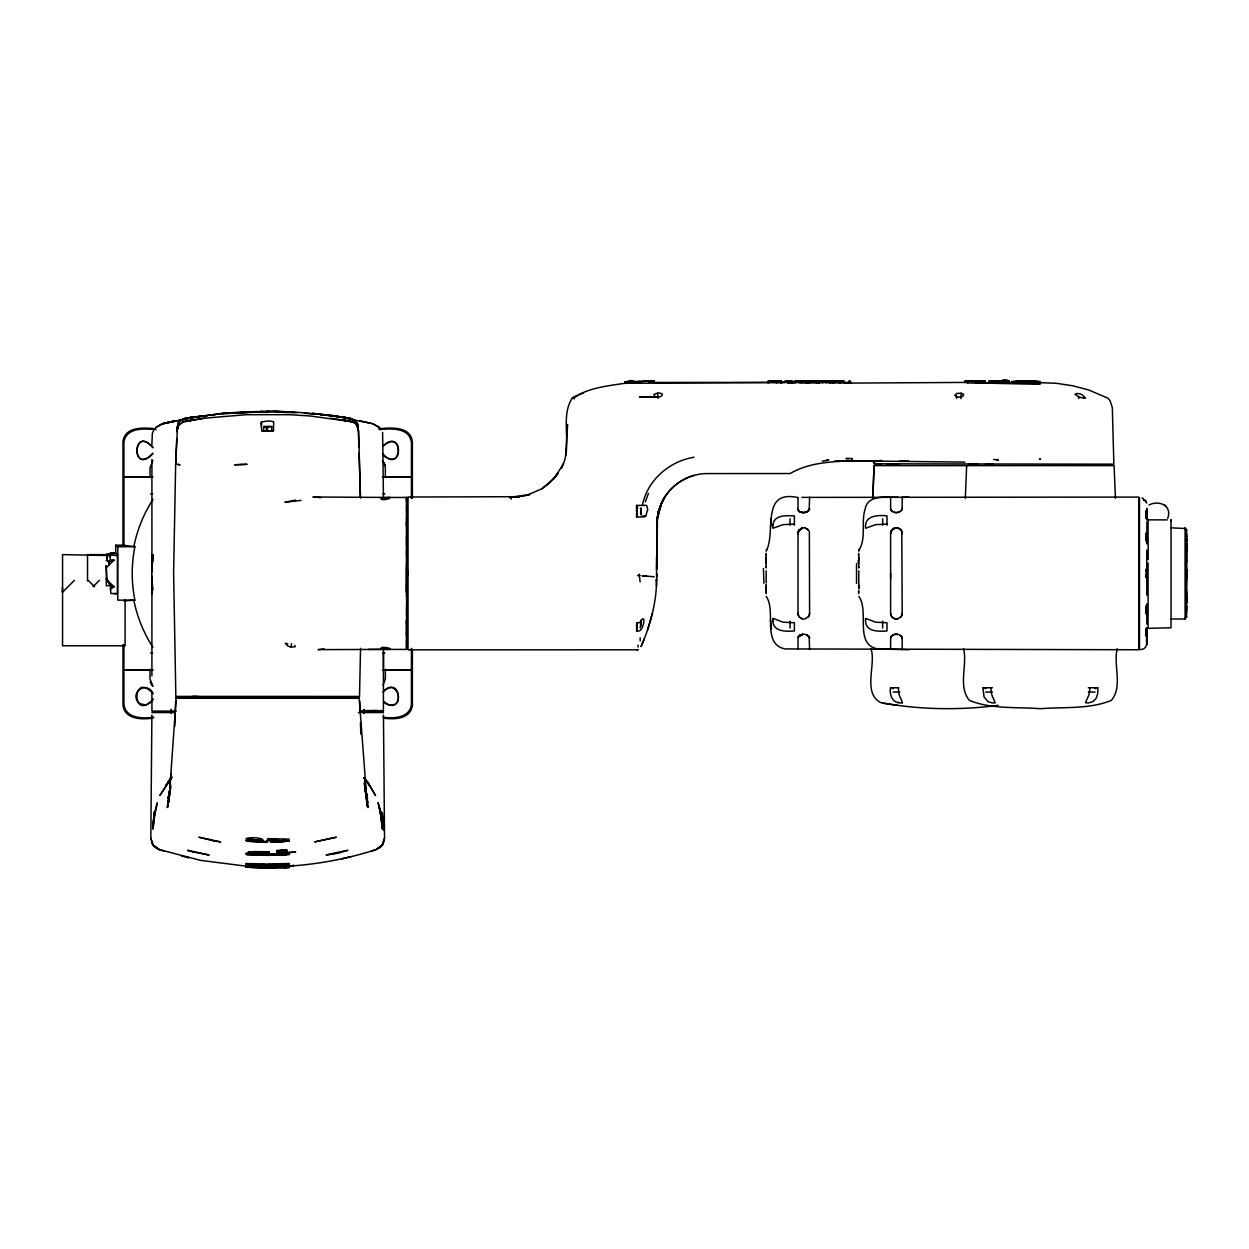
<?xml version="1.0" encoding="UTF-8"?>
<svg xmlns="http://www.w3.org/2000/svg" width="1249" height="1249" viewBox="0 0 1249 1249"><rect width="100%" height="100%" fill="white"/><g stroke="black" fill="none" stroke-linecap="round" stroke-linejoin="round"><path stroke-width="1.5" d="M125.134 599.879L125.087 645.78L62.559 645.78L62.559 554.618L106.337 555.477L106.587 554.353L114.315 553.182L110.24 553.307L110.474 557.569M115.923 554.056L117.406 553.323L117.39 593.665L110.849 593.525L110.365 586.312L114.049 586.843L110.271 589.185M123.932 600.925L134.892 600.129A135.438 135.438 0 0 1 134.892 546.719L122.98 545.204L122.98 441.303C125.368 425.987 144.213 427.783 155.532 428.719M150.005 669.245L150.005 678.956L152.893 686.404L150.286 681.642L151.597 684.608M151.91 675.881L151.91 589.653M151.91 459.523L151.925 555.977M246.053 863.527L267.021 863.965L267.021 868.102L245.991 867.228L267.021 867.384M245.991 864.605L245.991 866.4A344.708 344.708 0 0 0 267.005 867.071M245.991 863.996L245.991 867.228M245.991 840.53L246.974 839.422L259.417 839.984M257.419 852.286L257.419 853.738L252.626 853.535L252.626 851.834L248.645 851.959M249.238 838.704L253.032 839.375M265.053 854.831L257.575 854.628L258.871 854.394M255.374 851.599L268.863 851.787L268.863 854.019L257.419 853.52M263.336 840.515L259.636 839.999M289.362 866.353L289.362 866.228A344.708 344.708 0 0 1 268.332 867.071M289.362 840.889L267.676 840.124M364.037 709.526L364.037 713.366L364.052 709.432M360.789 711.087L383.412 711.103L383.459 649.714M385.348 477.602L385.348 467.907L383.865 462.395L385.098 465.393L382.35 460.553M406.581 546L406.596 497.445L387.065 497.461M406.581 502.363L406.596 497.445L406.596 500.896M368.564 649.386L406.581 649.418L406.549 620.566L406.596 635.429M406.581 645.592L406.581 632.306M406.581 624.609L406.581 518.366M406.596 511.184L406.581 526.282L406.534 522.644M406.581 505.72L406.596 511.325L406.596 497.445M408.033 574.727L408.033 571.355M412.373 649.324L412.373 705.544C410.437 719.081 394.278 719.721 383.693 718.128M412.373 498.117L412.373 441.896C410.546 425.487 390.094 427.861 378.463 428.719M636.709 624.281L636.662 627.451L636.662 623.204L639.753 622.502C646.482 611.323 644.016 628.856 639.504 630.807L636.662 631.385L636.912 622.939M656.521 570.09L656.662 556.617L656.552 575.602M776.566 382.834L776.566 381.398L779.517 381.054L779.079 382.584L773.631 382.506L773.646 381.054L776.566 381.398M797.096 380.976C797.112 383.865 805.152 383.708 806.417 381.242L797.096 380.976L801.983 380.992M808.228 381.288L808.384 382.928L817.314 382.928L817.314 380.992L809.04 381.023L814.426 381.288L808.228 381.288L808.384 382.928M830.039 381.086L830.039 382.975L830.039 381.086L819.563 381.07L830.101 381.039L826.12 381.57M831.928 380.961L832.053 382.553L831.928 380.961L843.824 381.086L832.24 381.413L832.755 382.85L850.475 383.084L967.46 382.413L966.601 382.413L966.898 381.007L975.781 380.898L975.781 383.084L1040.386 383.802L971.004 383.037L967.241 382.6L967.413 381.132L969.567 381.023L966.898 381.007M890.615 578.662L890.615 573.416M975.781 383.037L975.781 380.898L975.781 383.037L975.688 380.961L964.665 381.101L966.133 381.851M1011.549 383.068L1011.456 381.601L1016.405 380.961L1025.413 380.976L1025.46 382.975L1025.46 380.914L1016.717 380.976L1016.733 382.335L1040.386 383.209L999.746 383.021L999.653 380.961L988.833 380.992L990.114 381.851M1146.16 515.681L1146.16 514.666M1146.16 510.888L1146.16 518.226L1146.16 516.727M1146.16 634.289L1146.16 635.179L1146.16 632.166M1146.16 633.337L1146.16 629.964M1146.16 571.667L1146.16 569.466L1146.16 577.381M1146.16 536.305L1146.145 532.886L1146.16 537.211M1146.16 516.883L1146.16 514.479M1146.16 513.667L1146.16 510.794M1146.738 636.147L1146.676 642.439L1146.738 637.131M1146.801 627.654C1145.083 629.902 1151.828 650.698 1139.494 649.511L1139.463 497.727M1146.738 612.744L1146.738 615.804L1146.738 613.962M1146.738 516.04L1146.738 508.437L1146.738 513.292M1148.081 563.002L1148.096 628.356L1171.047 627.763L1171.047 519.881L1171.047 520.911M1186.534 616.288L1186.519 617.537L1186.534 597.038M1186.534 597.49L1186.519 569.216L1186.035 571.308M1186.534 581.144L1186.534 560.458M1186.534 557.538L1186.519 543.643L1185.941 545.391M1186.534 543.268L1186.534 538.819M1186.534 530.56L1186.534 529.311L1186.534 532.605M780.5 381.086L780.5 382.943L780.5 381.086L781.437 381.07L781.452 382.943L781.437 381.07M976.656 381.57L976.656 383.084L985.133 383.084L985.133 380.929L976.656 381.57L985.118 380.929L976.671 380.961L976.656 383.037L976.671 380.961M1146.16 538.475L1146.16 540.848L1146.16 535.228M1146.738 516.321L1146.972 519.99L1146.738 515.15M1146.707 644.375L1146.816 627.935M1186.004 550.715L1186.534 544.049M1186.519 575.648L1186.519 570.325L1186.534 577.803L1186.519 575.18M1186.534 552.698L1186.534 561.831L1186.519 532.901L1186.534 536.758M1186.534 595.742L1186.534 594.774M263.633 426.565L263.758 430.858L273.469 430.889L273.672 421.803L269.378 420.882L261.666 421.787L260.822 423.021L261.884 430.889L271.767 430.686L271.736 426.58L263.633 426.565L271.736 426.58M852.271 460.647L852.286 458.539L845.995 458.57L849.226 458.555M991.363 382.35L990.754 380.992L999.746 380.898L999.746 383.021L999.653 380.961M1025.46 381.007L1025.476 382.631L1026.366 380.945L1035.421 380.883L1040.37 381.585L1040.401 383.1M1146.16 574.306L1146.16 577.35M1146.16 609.653C1146.129 624.484 1146.16 596.351 1146.16 609.371M1146.738 577.881L1146.738 579.193L1146.754 550.106M1185.082 528.28L1185.098 619.02L1171.047 619.004M1186.519 577.569L1186.519 569.216M1186.519 603.298L1186.534 602.315L1186.55 603.486M1186.534 602.799L1186.519 597.241M656.631 575.289C657.177 599.801 650.901 624.11 641.112 646.451M774.708 382.537L774.723 381.07M659.488 508.312L658.176 512.996L660.893 504.658L658.098 513.261L661.829 502.473L657.911 513.901L661.47 503.409L665.374 496.228L661.486 503.175C669.37 485.455 688.152 473.371 707.574 473.574L790.133 473.543C808.665 462.63 831.272 461.568 852.271 460.819L852.286 458.539M1186.519 600.535L1186.534 558.178M151.894 715.084L150.817 838.251L152.987 845.058L158.779 849.304L154.205 846.479L152.035 843.434M636.881 507.516L637.817 507.75L636.662 505.47L636.662 516.992L644.625 516.93L645.764 515.962L647.747 509.42L646.623 505.377L636.662 505.408L636.662 511.2L636.725 509.436M636.662 631.385L636.693 627.56M638.067 647.107L638.067 645.093M640.909 514.666L641.018 507.812M798.002 649.183L798.095 637.38L802.576 634.336L798.876 636.084L800.874 634.742M809.586 649.48L809.196 637.052L809.555 638.02M902.184 649.48L902.184 638.364A7.978 4.231 6.5 0 0 901.154 636.069M1012.83 382.74L1016.389 382.397L1016.405 380.961M1146.738 636.6L1146.691 642.813L1146.738 634.726M1186.503 610.246L1186.519 605.39L1186.534 613.337M406.581 649.012L406.596 646.248M1000.621 383.037C998.778 378.619 1011.097 378.869 1009.098 383.084L1000.636 383.068L1000.668 380.976L1000.636 382.413M1146.801 579.411L1146.769 595.133M110.568 560.114L110.255 560.895L110.24 553.307L112.145 553.073M261.634 425.284L261.666 421.787M636.662 516.29L636.912 514.369M961.012 398.681L961.09 393.232L956.703 393.466L954.876 395.293C956.531 397.885 963.853 398.056 963.619 394.278L961.09 393.232M1185.082 617.74L1185.098 619.02M1026.35 382.616L1026.35 380.945L1035.046 380.976L1035.109 382.397L1026.319 383.021L1026.35 380.945L1033.079 381.585M1146.16 635.882L1146.16 628.637L1146.16 630.12M656.912 577.038L656.958 573.837M1021.635 383.037L1021.666 381.616L1016.717 380.976M1117.215 648.668C1113.093 664.765 1123.132 686.622 1111.298 700.408C1089.44 709.401 1063.695 706.84 1040.386 708.714C1017.061 706.84 991.331 709.401 969.458 700.408C957.64 686.622 967.678 664.765 963.541 648.668M1146.16 631.775L1146.145 636.35M1146.785 614.086L1146.801 624.11M768.307 382.569L768.307 381.086L772.663 381.086L772.647 382.537L625.046 383.287L625.327 381.679L640.347 381.57M890.615 497.711L890.615 508.843A7.806 4.153 3.4 0 0 891.724 511.138M902.184 497.414L908.694 497.086M1097.84 687.777L1097.855 691.056A13.036 9.196 88 0 1 1095.826 698.722L1093.187 701.407L1089.456 702.703A5.792 1.795 -16 0 1 1088.769 702.844L1088.238 702.844A5.855 1.28 -12.9 0 1 1085.974 702.781L1085.724 702.703A5.699 1.577 -21.7 0 1 1085.537 702.562L1088.831 695.131L1090.112 687.731M627.373 383.365C625.827 379.961 635.554 379.415 634.461 382.943M1000.621 382.35L1000.668 380.976M406.596 535.868L406.581 556.117M1009.098 381.007L1009.098 383.084L1009.098 380.976L1000.621 381.57M1030.144 383.006L1030.175 381.507L1035.046 380.976M151.878 571.808L152.362 554.775L152.066 564.345M1146.644 510.185L1146.894 518.257L1145.63 517.414M1147.019 540.879L1146.941 543.893L1146.894 521.707M360.539 648.34L359.509 696.427L175.844 696.411L173.611 573.088L175.656 464.534L177.514 426.565L176.936 430.889L178.232 425.55L183.494 421.662L204.493 418.196L246.24 414.684L289.19 414.684L310.08 415.979L352.577 421.803L355.903 423.723L358.619 430.921L360.477 498.195M763.436 568.482L763.935 583.283M1146.707 644.827L1146.707 643.828M994.797 383.068L994.844 381.616L991.425 381.132L991.253 382.694L994.797 383.068L1040.386 383.209M174.798 726.465L175.687 700.767M176.718 438.742L175.656 464.534M176.983 431.639L178.092 424.426M874.05 465.627L872.832 498.351L874.05 465.627L1114.092 465.627L1115.435 498.351M999.746 380.898L999.746 383.021M383.459 715.084L384.536 838.251L382.35 845.058L376.573 849.304L381.132 846.479L384.083 841.451M765.871 555.274L765.871 554.337M801.124 382.491C799.032 379.103 809.852 381.726 806.058 380.992L807.197 382.428L805.527 381.086L806.916 381.086L801.624 381.086M858.485 555.274L858.485 554.337M151.863 445.112L152.331 433.481L153.486 430.686M636.662 515.775L636.662 513.526M965.321 498.351L966.664 465.627M625.093 383.131L625.156 381.71L626.811 381.679M858.485 592.51L858.485 591.651M1146.676 571.464L1146.738 567.655L1146.738 577.428M799.173 530.091L802.576 527.952L798.876 530.591L802.576 527.952L799.532 529.685L798.033 533.058L798.002 613.259A7.806 6.604 -5.7 0 0 799.204 616.725L799.563 617.162M384.52 838.22L382.35 845.058L376.573 849.304M1171.047 527.843L1185.082 528.499M170.161 784.247L170.894 773.849M151.894 570.59L153.018 554.634L152.409 561.347M169.833 788.681L169.458 794.067L176.171 698.3L359.181 698.3L367.378 806.526L365.083 785.215L366.176 796.206M766.168 551.184C776.363 532.105 760.188 489.358 798.002 497.57M858.781 551.184L859.359 549.31L858.922 550.309M170.051 785.949L169.193 795.956L170.301 784.997L169.193 795.956M295.326 500.724L295.388 500.084C272.672 504.502 292.734 501.177 301.025 500.412M1185.098 527.827L1185.082 529.108M890.834 532.058L890.631 533.058L892.145 529.685L895.19 527.952L891.786 530.091L890.615 533.635L890.615 613.259A7.822 6.635 -8 0 0 891.77 616.787L892.161 617.162M656.771 568.373L656.99 521.036L660.534 505.439M766.074 589.512L766.168 588.482L766.168 593.54M890.709 532.558L890.615 533.588L891.208 531.059M169.677 790.882L168.615 801.889L170.473 785.652L168.553 798.938L170.364 787.994L167.897 798.72L170.379 789.883M167.975 806.526L170.379 787.51L167.319 807.541L170.41 789.665M809.211 381.335L806.011 382.662L806.963 381.335L800.906 381.57L806.963 381.335L806.495 382.631L811.881 381.429M856.533 563.564L856.533 583.283M770.477 526.922L771.414 518.038M772.928 525.61L773.1 524.299M865.541 525.61C865.713 515.244 879.577 514.853 886.993 515.915L886.993 525.22M563.205 463.722L561.066 468.578C573.713 447.033 559.068 418.368 572.245 398.088L573.744 398.306L574.072 396.823L577.366 395.324M798.642 382.616L798.782 381.367M787.744 381.429L787.573 382.928L793.646 382.912L793.396 381.46L787.744 381.429L793.396 381.46L792.615 382.943M839.921 382.943L840.093 381.445M168.553 800.625L169.989 788.962L168.943 797.205M640.534 513.823L640.94 510.529L641.002 514.604M798.033 533.104L798.611 531.044L798.033 533.058M656.646 567.296L656.802 566.094M294.717 645.327L295.248 646.732L291.064 647.076L291.532 643.703M565.625 455.339L567.639 424.457M169.333 793.802L170.613 784.622M798.095 637.38L798.392 636.693M168.553 798.938L170.457 787.666M1146.738 609.044L1146.738 604.204L1146.738 611.745M989.723 380.976L988.677 382.397L989.614 382.6M640.815 626.342L641.065 620.16L640.206 627.857M1083.664 398.337C1085.303 394.278 1076.716 392.233 1074.936 394.356L1079.885 397.385L1085.084 398.088L1083.523 397.479M177.889 428.563L177.124 428.079L178.31 422.787L180.309 420.476L185.102 418.446L222.556 413.357L268.91 411.421M790.071 382.537L790.336 381.086L791.944 381.335M170.535 786.714L167.694 806.979L170.551 787.292M636.662 507.281L636.662 505.47M865.541 619.192L865.698 618.598A5.823 1.592 68.7 0 1 865.854 618.442L875.58 622.189L886.993 622.751L886.993 630.932C880.03 631.557 866.728 632.01 865.698 622.439A5.902 1.702 74.5 0 1 865.526 621.206A6.026 1.311 77.3 0 1 865.526 619.129M177.233 428.719L178.529 422.474L180.98 420.023L193.642 416.979L183.072 418.868L180.59 420.648M176.936 430.889L178.076 425.753L182.76 421.819L204.493 418.196M1185.941 609.777L1185.863 606.639M106.587 554.353L107.102 559.443L107.508 555.961L114.19 553.245M637.224 510.388L636.662 516.945L637.396 515.041M1145.895 517.632L1147.253 518.038L1148.471 521.426M831.881 381.57L837.845 381.335C835.581 380.024 829.071 382.444 832.412 382.319L832.037 381.07L840.92 381.273L832.24 381.413L832.755 382.85M652.4 613.134L647.482 630.199M766.308 550.309L766.761 549.31M642.376 505.408C647.279 480.272 669.152 461.381 693.976 457.212M264.585 411.405L293.952 412.014L327.082 414.855L352.124 418.79L356.917 422.568L358.12 428.719L357.948 424.379M819.75 381.491L816.768 381.086L816.3 382.537L819.766 382.865L819.75 381.491L813.958 381.445L818.001 381.242M645.327 501.833L648.465 493.339M1186.503 571.23L1186.519 574.103M809.196 509.779L809.477 509.092A8.009 4.153 -8.6 0 0 809.586 508.421L809.196 509.779L809.586 497.196M833.895 382.912L834.488 381.413M626.967 382.881L627.872 381.819M641.08 646.514L644.343 638.739M625.234 383.599L625.327 381.679M820.14 381.007L819.453 382.413L822.264 382.662L822.841 381.335M62.481 590.699L62.512 592.229L62.45 587.28M798.611 531.059L798.002 533.588L798.22 532.058A7.759 6.573 5.9 0 1 798.876 530.544M661.829 502.473L656.833 520.084L657.442 517.039L656.927 564.439M268.504 426.549L266.63 430.749L266.178 426.815M653.102 382.428L797.377 382.413L794.021 382.381C796.721 379.274 801.827 382.413 795.223 381.101L794.021 382.381L795.675 382.662M62.497 592.276L74.378 580.348M152.956 453.137C131.613 477.071 131.645 423.926 152.909 447.548M152.878 693.476C131.488 669.87 131.801 723.312 152.956 699.128M825.199 381.179L822.185 381.007L827.603 381.023L822.466 382.506M636.662 627.451L637.427 626.608M151.941 701.173L152.909 699.299M661.767 502.66L664.187 497.976L661.486 503.175C667.591 489.686 679.924 479.257 694.21 475.369M562.237 465.971L553.572 478.929L541.785 488.812L526.563 495.416L529.685 494.51L512.449 497.008M152.862 460.459L150.005 467.891L150.005 477.602M152.628 453.918C130.661 476.01 133.081 423.63 152.956 447.72M859.374 549.31L859.047 549.857C866.509 538.366 860.826 522.051 865.135 509.17C867.509 493.886 887.867 497.602 898.328 497.289M798.611 636.397L798.392 636.756A7.541 4.028 -2.8 0 1 799.141 635.803L799.173 635.819M1186.503 611.885L1185.972 613.165M992.081 381.382L991.253 382.694L992.908 382.459M383.021 685.186L385.348 678.956L385.348 669.245M381.694 845.901L382.834 844.324M382.975 446.315C405.347 426.502 401.913 476.244 382.475 453.371M383.068 446.174C401.585 427.205 404.973 471.747 383.74 455.76M171.269 778.127L159.856 795.519L171.144 778.111M798.876 530.56L799.532 529.685M171.566 778.002L165.493 785.886L171.847 777.424M805.262 382.709L806.417 381.242L801.031 381.148L803.7 381.726M819.203 382.943L820.359 381.491L824.652 381.648M383.021 692.211C402.162 672.774 404.535 719.127 383.396 701.173M553.572 478.929L558.444 472.934L549.029 483.441L541.785 488.812M801.983 528.077A4.699 3.778 -2.4 0 1 805.074 527.937L808.4 530.091A7.869 6.651 -11.5 0 1 809.368 532.074L809.586 613.259A7.978 6.713 10.3 0 1 808.384 616.709L805.105 618.895A4.699 3.763 2.5 0 1 802.014 618.723L799.547 617.193M171.972 777.19L167.788 781.952L171.441 777.846M573.744 398.306C585.906 388.267 607.607 385.832 623.766 383.459M110.302 559.989L113.987 560.114L106.415 567.639L106.665 579.567L110.443 585.328L114.049 586.843L106.665 579.567L106.087 565.485L106.415 567.639M93.035 586.718L99.405 580.348M892.567 617.599L895.236 618.926A4.684 3.747 2.5 0 0 897.719 618.895L901.029 616.725A7.978 6.729 10.5 0 0 902.2 613.259L901.794 531.528A7.791 6.573 -11.8 0 0 901.029 530.122L897.672 527.937A4.699 3.763 -2.5 0 0 894.581 528.093L892.551 529.311L895.19 527.952M900.295 617.537L901.029 616.694A7.962 6.729 13.8 0 0 902.168 613.212M891.474 636.116L894.596 634.398A4.699 2.795 1.8 0 1 897.672 634.398L898.25 634.601M892.988 528.936L891.786 530.138L894.019 528.327M383.802 691.056C397.213 676.989 406.768 709.12 387.846 704.623A8.618 8.618 0 0 1 383.786 701.751M808.072 511.091L808.431 510.779A7.9 4.122 -8 0 0 809.321 509.483M899.374 511.84L901.029 510.779A7.962 4.122 -8.9 0 0 902.168 508.484L902.184 497.196M656.225 580.832L656.74 579.458M151.067 702.297L146.102 704.982L140.029 703.78A9.211 9.211 0 0 1 136.406 699.128C133.596 691.665 143.089 684.546 149.49 689.151A9.477 9.477 0 0 1 152.94 693.632M379.072 848.133L380.399 847.165M799.532 635.522L802.576 634.367M180.683 420.57L183.4 418.774L203.275 415.589M995.031 702.703L993.517 698.722A13.036 9.196 87.8 0 1 991.238 691.04L990.66 687.731M572.245 398.088L573.9 397.01M1148.986 505.002C1158.65 499.928 1172.468 505.111 1167.721 518.429M799.938 635.257L802.576 634.336M892.988 635.007L891.786 635.819A7.822 4.09 -5.2 0 0 890.631 638.005L890.615 649.355M326.192 855.019L334.951 852.989M807.244 511.59L806.76 511.84A5.527 3.169 -2.7 0 1 805.667 512.277L805.105 512.449A4.793 2.857 -1.9 0 1 802.576 512.558M899.858 511.653L897.719 512.449A4.684 2.795 -1.9 0 1 895.236 512.543L891.802 511.106A7.822 4.09 5.1 0 1 890.631 508.78M781.609 382.522L787.869 381.101L787.885 382.537L787.869 381.101L784.715 381.039L784.809 382.553L780.5 382.537M287.192 854.066L280.151 854.222M873.738 462.614L874.55 462.239M582.456 393.123L583.283 393.029L579.068 394.575M994.969 702.672A5.745 1.468 17.3 0 1 994.688 702.75L994.454 702.844A5.839 1.28 13 0 1 991.893 702.781L988.724 701.969A5.87 3.653 18.6 0 1 988.115 701.704L984.087 697.02L982.916 687.777M834.473 461.053L873.082 461.053M872.411 461.318L881.622 460.444M1186.519 574.727L1185.941 577.054M164.4 423.38L188.599 418.415L163.166 423.583L155.782 427.533L161.324 424.114L175.469 420.851L163.166 423.598M893.488 634.789L894.581 634.461A4.699 2.81 1.9 0 1 897.672 634.445M113.987 560.114L110.053 561.441L106.149 560.536M898.858 512.106L897.719 512.387A4.699 2.81 -1.9 0 1 894.627 512.387M248.176 852.692C251.143 851.88 256.045 854.019 252.595 854.363M287.645 866.26L294.139 865.432L290.018 866.072C319.244 864.089 348.252 858.578 376.136 849.57M806.214 512.09L805.683 512.246A5.511 3.216 -2.3 0 0 806.776 511.84A6.557 3.606 -4.4 0 0 808.041 511.075M371.328 851.084L376.355 849.492M261.884 430.889L264.726 430.905M185.102 418.446L222.822 413.388L273.781 411.452L266.427 411.421M341.118 852.208L347.878 850.288L334.997 852.973M874.144 463.285L874.956 463.098M270.549 840.358L277.637 839.952M289.175 840.999L280.853 841.748M653.711 382.74L653.992 380.914L636.896 381.554M253.391 852.474L254.187 852.677M253.344 853.926L256.529 854.285M809.414 382.584L806.011 382.662L812.834 381.476M341.633 858.844L350.188 856.861M164.446 423.38L174.985 420.975L165.524 423.036M163.166 423.583L174.985 420.975M789.43 381.288L790.336 381.086L790.617 382.569M329.752 838.579L333.202 837.814M329.689 838.594L327.956 838.969M327.66 839.031L323.913 839.843M333.249 837.814L336.403 837.236L314.748 841.92L323.46 839.937M263.211 841.217L258.996 841.248M284.272 850.491L285.272 850.444L285.272 851.896L276.872 852.208L277.887 852.068M276.919 853.598L279.401 853.613M1018.747 381.616L1025.445 381.179M815.566 381.335L816.768 381.086L817.314 382.928M521.489 496.384L527.094 495.26M277.7 850.475C275.998 856.033 284.741 851.88 276.778 853.145M332.89 854.004L326.395 855.034M902.168 702.797L901.84 702.844A5.855 1.28 13 0 1 899.28 702.781L898.687 702.703M194.766 419.695L185.117 421.506L194.782 419.68L187.678 420.866M653.992 380.914L625.109 382.225M276.716 853.098L279.995 853.161M186.601 418.228L193.642 416.979L187.678 417.962M269.175 852.911L267.895 852.755M269.175 854.363L256.919 854.113L261.213 854.347L258.637 854.472M268.785 853.317L253.797 853.036M822.264 382.662L833.13 382.007M249.3 839.843L260.026 840.405M279.433 853.442L287.176 852.88L278.059 853.395L279.183 853.332M246.053 865.916L263.133 866.431M805.105 512.387L804.184 512.574M270.596 841.779L279.089 841.342M825.714 460.538L828.805 460.054L822.295 461.1M192.377 417.822L207.49 415.636M284.897 852.645L295.685 852.099L281.79 853.067M872.848 461.724L873.894 461.568M287.005 854.363L282.789 854.659L286.724 854.285M269.175 852.068L267.551 851.927L268.785 851.865M378.463 711.103L382.569 711.103M651.072 381.616L654.008 381.242L648.356 381.523L650.401 382.522M636.771 649.823L637.974 649.652M964.681 382.522L965.586 382.397L965.321 380.976M324.147 648.793L318.073 649.636L390.625 649.386M269.175 853.52L267.692 853.598M277.871 853.005L276.716 853.332L281.931 852.958M110.443 585.328L106.368 585.859L106.196 578.146L109.334 584.001M657.677 393.123L653.992 394.341C655.475 401.819 669.448 392.608 657.677 393.123L658.051 398.415M850.444 381.367L849.086 381.538L849.039 383.084L849.086 380.929L850.444 381.523L850.475 383.084L850.444 381.523M108.913 553.963L114.643 553.276L110.255 553.557M211.284 415.183L215.062 414.73M280.744 854.55L277.668 854.862L286.989 853.894L286.489 850.038M268.988 854.691L267.817 854.941M998.17 705.342C959.232 710.447 919.451 709.76 880.826 702.656C862.091 693.195 876.501 663.781 870.943 648.668M277.044 851.584L277.934 851.521M967.241 382.6L968.162 382.491M812.834 381.07L808.603 382.335M259.979 841.108L255.748 841.123M281.712 853.364L282.852 853.27M222.057 414.043L231.112 413.263M268.988 854.378C261.915 854.378 265.569 854.628 264.304 854.222M284.288 841.42L286.083 841.201L273.796 841.779L282.149 841.592M359.447 710.79L377.651 710.4M256.529 851.818L259.605 851.959M285.115 854.503L286.536 854.285M284.538 839.952L282.836 840.093M268.722 853.332L269.003 853.426M284.194 841.436L282.29 841.576M830.054 382.506L832.412 382.319M276.966 853.161L277.981 854.862M284.647 854.3L285.724 854.144L277.778 854.613M285.006 854.503L283.788 854.597M262.821 839.812C261.79 837.533 248.379 836.924 245.991 838.813M286.458 852.521L283.336 852.755M286.614 852.552L276.872 852.848L286.817 852.302M286.24 852.583L279.448 852.724M277.372 851.943L278.199 851.912M241.728 411.983L222.822 413.388M991.425 381.132L993.47 380.992L990.754 380.992M279.011 853.691L278.324 854.8M971.628 463.972L975.375 463.691M286.661 851.88L276.872 852.161M286.989 851.802L276.872 852.396L279.401 852.38M286.661 852.286L284.382 852.442M283.101 851.084L283.101 853.645L276.872 853.848L286.989 853.223L282.212 853.254M286.989 853.254L284.46 853.442M285.022 854.378L284.897 853.66M289.362 866.525L268.332 867.368M284.46 850.538L286.989 850.35L279.058 850.694M277.637 854.472L276.747 854.55L279.011 854.659M629.215 382.865L634.258 382.537M285.272 850.444L280.135 850.663M285.272 851.896L276.872 852.349L278.059 852.677M284.834 854.332L283.664 854.41M288.269 866.853L286.083 866.993M890.475 687.746L898.718 687.731M286.661 853.223L289.362 853.036L289.362 854.55L286.661 854.675M277.637 854.706L282.009 854.488M253.563 853.051L259.324 853.27L259.386 851.912M286.989 851.194L285.006 851.318M276.872 852.13L286.989 851.631M285.724 852.021L286.989 851.974M286.989 852.146L283.71 852.318M283.835 853.223L287.129 852.599L283.039 852.864M286.817 853.754L283.429 853.863M285.818 851.537L279.401 852.349M627.404 381.96L634.414 381.538M388.595 648.856L383.943 648.996M285.787 853.816L285.724 852.302C290.392 855.331 272.672 853.208 281.275 853.723M286.661 854.738L283.945 854.831M281.275 852.63L283.101 852.614M277.871 853.41L278.121 853.629M285.646 853.192L282.321 853.379L282.29 852.489M278.589 854.41L276.872 854.347L276.872 850.507M284.991 867.071L280.603 867.29M281.275 851.178L280.354 851.24M1167.175 519.896L1147.534 519.849M283.648 851.802L278.418 852.942M279.62 853.129L278.995 853.161M284.772 853.208L285.709 853.114M278.949 853.457L281.275 853.66M278.636 854.41L280.479 854.316M284.46 853.832L282.336 854.129M282.321 854.722L283.258 854.425M282.446 850.413L285.662 850.085L285.662 851.677M283.585 853.379L281.228 854.269M283.945 854.894L279.885 855.019M289.362 867.337L282.399 867.93M282.305 853.254L283.195 852.895M283.195 853.91L276.872 854.175L277.965 854.097M806.011 382.662L808.681 382.6L808.54 381.57L808.884 382.709M281.946 850.319L282.446 851.865M281.79 851.771L280.041 851.974M278.23 852.786L281.696 852.942M281.103 854.316L282.087 854.457M285.865 863.793L289.362 863.699M279.167 841.342L286.115 840.999L286.115 840.031M281.618 850.335L281.134 851.927M280.666 852.333L281.931 852.271M284.71 853.582L284.382 851.115M279.932 841.795L278.995 841.842M281.134 850.475L276.872 850.71L277.981 850.725M281.931 854.191L279.401 854.3M281.962 854.738L279.151 854.847M278.137 850.897L276.872 850.944L277.918 850.866M278.137 851.303L277.216 851.069M278.621 853.473L279.573 853.473M280.697 853.52L281.525 852.302M281.244 853.973L276.872 854.378M283.351 850.507L278.215 850.678M283.866 852.973L284.678 852.942M240.635 412.638L257.762 412.029M278.886 841.842L270.549 841.842M284.132 867.868L289.362 867.618L289.315 863.527L277.419 863.746M794.395 524.096L782.967 524.658L773.084 528.233A5.964 1.561 -71.5 0 1 772.881 527.765A6.026 1.296 -77.2 0 1 772.897 525.673M886.993 524.096L875.58 524.658L865.698 528.233A5.933 1.53 -72.3 0 1 865.51 527.702A6.026 1.296 -77.1 0 1 865.495 525.673M280.276 853.301C282.867 852.708 279.214 854.659 281.056 852.536M267.567 854.956L261.447 854.987M281.322 854.488L280.276 854.519M278.527 855.081L279.885 855.081M840.561 381.367L844.183 381.273L843.543 382.459M278.23 852.552L279.323 852.552M281.103 852.833L279.948 852.911L281.665 852.88M285.724 852.926L285.069 853.192M176.655 697.863L175.797 697.863L359.556 697.863M263.133 865.495L246.178 864.964A34.988 0.921 3.7 0 0 245.975 865.042A340.165 340.165 0 0 0 266.989 865.807A340.009 340.009 0 0 1 245.959 865.073M826.448 381.601L830.039 381.476M273.109 855.222L278.527 855.128M282.883 866.181L280.603 866.244M282.883 867.633L268.332 868.117L268.785 863.933M985.726 464.175L993.22 464.175L988.802 464.082M280.057 852.739L278.839 852.77M263.18 865.495L267.021 865.401M263.18 866.431L266.49 866.353M279.917 854.581L278.371 854.55M275.81 853.707L277.169 853.723M277.169 855.175L271.751 855.237M280.166 866.072L289.315 865.932M801.858 497.399L1138.776 497.086L1138.776 649.761L785.09 648.934C761.484 644.094 776.472 611.448 766.246 596.398M279.838 866.072L274.811 866.197M380.586 710.384L383.412 711.103M275.81 853.77L267.676 853.816M277.091 863.762L273.515 863.84M276.872 851.396L278.215 851.365M252.735 854.488L254.281 854.613M975.781 381.632L967.413 381.132M272.235 430.889L273.469 430.889M267.598 853.598C263.726 854.644 259.573 851.1 266.084 852.005M274.811 865.26L289.315 864.979M274.593 865.26L268.957 865.37M273.063 863.855L268.941 863.933M265.428 864.933L261.26 864.933M273.515 866.228L270.409 866.291M1021.666 381.616L1025.46 381.554M899.311 461.224L908.476 461.068M642.251 516.009L645.764 515.962M267.77 853.364L267.083 851.912M268.957 866.322L269.971 866.291M253.828 853.91L256.716 853.941M270.393 855.253L271.751 855.3M263.586 411.405L242.244 411.998M1031.799 382.381L1056.217 383.271L1072.594 385.754L1088.769 390L1107.691 398.088L1110.158 400.835L1112.328 407.689L1113.858 464.175L874.206 463.816L881.638 464.175M152.831 476.806L123.932 477.071L123.932 545.922M382.803 493.839L384.817 493.839M152.534 653.008L150.536 653.008M269.035 855.268L270.393 855.315M1026.35 381.538L1030.175 381.507M972.987 464.175L977.655 464.175M183.384 697.863L179.2 697.863M768.307 381.132L771.741 381.117L768.213 381.46L768.213 382.881M152.581 476.946L123.885 477.071L123.901 442.193C126.243 427.033 144.868 428.657 156.094 429.64M808.244 381.476L817.314 381.476M1031.596 382.413L1035.109 382.397M886.54 464.175L899.53 464.175M214.687 697.863L204.992 697.863M315.419 697.879L338.947 697.863M359.353 697.863L356.152 697.863M269.035 855.315L266.318 855.315M816.175 382.413L819.89 382.413M843.981 382.413L849.039 382.413M150.536 493.839L152.55 493.839M390.219 497.461L312.921 497.008L320.837 497.633M115.735 552.995L115.735 545.204L122.98 545.204M115.735 545.204L117.765 546.719L134.892 546.719M109.444 554.618L87.524 554.618L87.524 580.972M134.892 600.129L117.765 600.129L117.765 546.719M638.083 649.808L408.033 649.823L408.033 497.024L519.818 496.696L509.358 497.055L511.356 499.132M384.817 653.008L382.803 653.008M983.166 687.731L992.424 687.731M1088.332 687.731L1097.59 687.731M893.144 692.071L899.811 692.071M985.758 692.071L992.424 692.071M1088.332 692.071L1095.014 692.071M192.299 696.427L197.998 696.427M200.48 697.863L192.611 697.863M255.108 697.863L261.447 697.863M286.38 697.863L298.449 697.879M354.248 697.863L342.741 697.863M186.117 697.863L189.177 697.863M225.351 697.863L231.112 697.863M273.89 697.863L280.244 697.863M176.234 711.103L151.941 711.103L151.91 691.649M151.91 712.554L175.235 712.554M358.463 712.554L383.443 712.554M383.068 717.207C393.56 718.815 409.563 718.066 411.436 704.655L411.421 648.356M153.002 718.128C142.105 719.721 124.369 719.549 122.98 704.951L122.98 644.531M269.8 839.625L275.982 839.625M268.863 852.458L265.131 852.458M994.844 381.616L999.746 381.632M379.524 429.64C390.765 428.407 409.891 427.283 411.452 442.802L411.421 498.492M382.6 477.04L411.467 477.071L382.397 476.993M152.737 669.807L123.885 669.776L123.932 644.906M359.634 711.103L369.969 711.103M153.877 717.207C142.995 718.784 125.259 718.643 123.901 704.046L123.885 669.776L152.956 669.854M267.676 840.639L266.802 840.639M259.511 841.108L259.605 841.123A18.298 1.78 0 0 0 265.74 841.389M267.145 841.998L267.676 838.657L289.3 839.125M1016.389 382.397L1021.838 382.413M805.792 382.35L809.368 382.366M816.518 382.381L820.093 382.397M658.364 397.12L639.566 397.057L657.115 397.151M267.676 842.091L266.474 842.076M780.5 381.46L781.437 381.476M262.571 411.436L260.916 411.405M852.271 460.819L964.821 462.114M266.646 840.639L286.052 840.827M281.821 412.092L275.998 412.045L297.012 412.81M264.273 853.504L266.084 853.457L261.057 853.52M266.318 855.268L262.243 855.284M268.878 854.691L258.684 854.816M1016.733 382.335L1020.214 382.366M825.636 382.647L833.505 382.725M265.865 841.998L249.269 840.889M261.447 854.878L261.431 853.567M264.96 855.253L256.826 855.128M264.554 853.598L263.445 853.582M261.275 854.878L260.198 854.972M993.751 459.335L998.31 460.459L997.358 459.507M263.102 854.675L264.897 854.706L264.757 853.723M277.137 853.41L276.903 853.41M261.712 854.472L263.18 854.488L261.244 854.347M255.327 851.599L253.516 851.599L254.484 851.849M262.68 854.659L261.853 854.644M260.666 854.862L259.854 854.956M263.898 853.364L262.149 853.41M256.763 853.941L257.887 853.973M257.934 853.973L264.132 854.222M293.484 412.014L274.561 411.405L293.656 412.014M795.176 381.21L798.142 381.288L795.176 381.21L795.348 382.553M908.694 649.761L877.688 648.934C853.816 644.375 869.647 611.136 858.844 596.398M259.417 854.956L259.464 854.956A17.502 1.592 1.7 0 1 258.777 854.972L258.387 854.925M273.64 411.421L293.874 412.014M254.093 854.363L249.082 854.347M258.324 854.8L258.231 854.925A11.928 0.812 1.7 0 1 253.438 854.769L249.254 854.363M258.121 854.8L254.562 854.628M263.055 852.021L262.149 851.974M113.846 593.54L117.39 593.665M271.611 840.483L270.783 840.436M256.826 855.081L251.408 854.894M820.359 381.491L823.216 381.601M257.903 841.061L254.655 841.061M258.481 854.378L256.576 854.285M254.109 854.972L255.467 855.019M358.416 430.889L357.76 426.252C354.263 420.101 346.316 421.444 340.524 419.68L348.128 420.96L330.86 418.196M260.979 853.504L259.433 853.379M254.655 840.92L252.485 840.952M252.626 853.286L245.991 853.098L245.991 854.55L248.692 854.675M251.408 854.831L247.333 854.644M346.738 418.415L372.717 423.739L379.555 427.533L372.717 423.739M252.485 840.796C249.41 840.952 247.755 840.171 251.408 840.733M245.335 866.072L200.667 860.374L158.982 849.492L164.025 851.084M1038.606 382.584L1035.437 382.35L1035.421 380.883M349.283 418.274L312.453 413.341L347.737 417.978L355.028 420.46M654.148 576.788L642.127 575.727L646.545 576.117M347.878 420.944L350.235 421.506M304.459 413.247L313.249 414.075M800.984 382.116L805.527 382.569L804.528 381.288M1185.894 551.418L1186.519 552.074L1186.534 549.404M249.144 852.895L248.317 852.786M320.29 414.73L324.069 415.183M329.752 415.87L333.545 416.323M110.349 554.821L117.5 555.68M803.045 512.558L800.422 511.903A5.246 3.091 -1.7 0 0 802.607 512.605M808.681 382.6L806.838 382.569M369.876 423.052L371.187 423.38M327.082 414.855L347.925 418.009L341.664 416.979M247.63 840.967L246.053 840.655M883.09 703.218L897.469 705.342M348.58 418.134L332.078 415.558L350.142 418.446L354.529 420.195M773.646 381.054L779.517 381.054L778.517 382.537L778.424 381.07M348.533 421.007L340.524 419.68L351.859 421.662M351.75 418.696L341.586 416.947L354.373 420.023L357.511 423.739L358.12 428.719M213.798 840.905L220.636 841.92L209.051 839.328M213.688 840.889L198.934 837.236L208.474 839.203M805.652 634.539L805.059 634.43A4.699 2.795 1.8 0 0 801.983 634.414M625.156 381.71L627.279 382.132M359.821 420.851L370.126 423.099M287.863 643.797L285.272 643.219L287.738 645.983L291.064 647.076M186.46 857.173L188.771 857.704L181.542 856.002M897.672 527.968L898.812 528.374L897.672 527.968A4.699 3.778 -2.5 0 0 894.581 528.124M898.015 702.562C891.333 701.735 889.475 692.446 890.475 687.996M192.33 851.724L209.145 855.034L187.506 850.241L188.256 850.585M192.221 851.693L188.302 850.6M1142.07 497.961L1143.194 498.273M1143.319 499.569L1145.474 500.271L1146.707 503.066M158.982 849.492L161.761 850.366M1143.444 499.616L1146.379 502.082M802.014 618.77L800.422 617.912M997.795 459.866L996.967 459.413M899.342 634.929L901.013 636.053A7.962 4.169 7.4 0 1 902.184 638.364M806.729 634.929L808.712 636.381L807.213 635.179L808.712 636.381L808.056 635.772M155.625 847.696L158.779 849.304L152.987 845.042L150.832 838.22M800.422 511.856L799.547 511.372M893.019 511.856L891.802 511.044M899.826 635.179L901.013 636.1M893.019 617.912L894.627 618.723A4.699 3.778 2.5 0 0 897.719 618.848M807.213 528.936L808.4 530.091M1185.988 569.794L1186.534 570.98M900.67 529.701L899.826 528.952L901.013 530.138A7.884 6.667 -12.5 0 1 901.965 532.012L902.184 533.588L901.794 531.528M1165.754 505.97L1164.755 505.018M88.226 580.348L94.596 586.718M1083.913 396.87L1085.084 398.088M363.756 777.971L367.549 781.936L375.496 795.519L367.549 781.936L363.99 777.986M364.13 778.221L369.845 785.886L364.973 779.563M809.196 637.052L809.555 638.083M573.541 397.432L574.181 398.915M639.254 574.228L640.097 581.815M808.478 636.038A7.869 4.169 6.6 0 1 809.399 637.349L809.477 637.724M832.037 381.07L832.693 382.772M636.74 627.295L636.725 627.841M1185.926 550.45L1186.519 551.496L1186.503 548.717M365.504 791.835L367.487 798.923L365.489 790.055L367.815 802.904L365.426 790.117M365.442 791.491L368.018 807.51L364.177 783.185M382.616 432.451L383.443 497.586M640.44 508.593L640.987 511.2M626.42 381.648L626.655 382.881M967.803 381.398L968.037 382.865M627.295 381.57L627.529 382.99M365.332 790.008L366.816 799.157L365.645 790.898M956.156 395.683L956.578 398.353M364.521 782.998L366.441 797.44M770.477 619.926L771.414 628.809M365.379 788.166L366.753 802.139M858.781 558.365L858.688 557.335L858.781 560.426L858.781 555.227M766.168 558.365L766.074 557.335L766.168 560.426L766.168 553.307M1185.894 608.919L1186.035 610.558M365.317 786.183L365.52 788.681L364.77 778.252M1146.676 541.644L1146.723 542.644L1146.738 535.899M365.176 784.153L365.52 788.681M858.688 566.64L858.781 567.967L858.781 562.737M766.074 566.64L766.168 567.967L766.168 562.737M858.781 586.765L858.688 585.297L858.781 588.763L858.781 584.485M766.168 586.765L766.074 585.297L766.168 588.763L766.168 584.485M383.334 830.226L382.303 812.756L382.943 823.388M1078.558 396.667L1078.668 398.603M898.421 687.793L898.609 691.056A13.036 9.211 87.9 0 0 900.904 698.722L902.434 702.703A5.777 1.483 17.5 0 1 902.09 702.75M816.768 381.086L816.83 382.569M1025.413 380.976L1025.476 382.413M768.276 382.943L768.213 381.46L772.663 381.086M360.383 497.289L359.072 453.075M1146.957 536.664L1147.097 540.489M358.244 428.298L358.885 447.361M359.665 700.767L360.055 712.149M360.43 722.64L360.836 734.162M1148.065 522.535L1148.19 559.614M656.365 579.349L656.459 586.078M151.91 576.257L152.128 593.837L152.05 586.015M1186.519 575.539L1186.519 570.434M171.254 709.463L171.285 713.32L171.285 709.557M406.549 567.265L406.596 592.354M1186.534 537.96L1186.534 541.582L1186.519 534.588M1146.738 630.807L1146.738 628.481L1146.738 630.526M1186.534 544.455L1186.519 543.518L1186.534 546.078M1186.519 546.406L1186.534 548.561M1186.519 594.711L1186.534 595.632M1147.097 570.871L1147.097 574.915M1146.16 629.402L1146.16 632.369M640.159 637.802L640.175 640.987M1186.519 546.968L1186.534 550.06M1186.534 591.199L1186.519 601.971M1146.738 610.948L1146.738 612.119M1146.16 607.732L1146.16 608.669M817.314 380.961L817.314 382.413M791.132 381.086L791.132 382.537M406.581 563.283L406.612 592.744L406.581 563.955M406.581 549.669L406.596 563.564M406.581 606.514L406.596 616.538M406.581 639.988L406.581 647.544M289.362 866.15L289.362 866.103A343.413 343.413 0 0 1 268.332 866.712M245.991 865.401L245.991 865.448A341.274 341.274 0 0 0 267.005 866.135M1146.738 631.697L1146.738 633.555M882.653 518.803L882.653 525.22M882.653 621.143L882.653 628.044M858.781 553.307L858.781 554.181M858.781 570.777L858.781 583.814M858.781 590.465L858.781 593.54M798.002 497.492L798.002 508.78A7.416 4.059 1.2 0 0 800.172 511.981M794.395 525.22L794.395 515.915C787.619 515.665 774.958 514.463 773.225 523.69A5.933 2.186 -72.6 0 0 773.115 524.299M790.039 518.803L790.039 525.22M790.039 621.143L790.039 628.044M766.168 570.777L766.168 582.846M406.581 583.299L406.581 597.163M406.581 619.051L406.596 635.944M383.443 652.243L383.443 667.996M280.603 866.025L280.603 867.696M267.27 853.145L267.27 854.597M265.397 851.771L265.397 853.27M262.743 864.058L262.743 866.447M261.4 852.177L261.4 853.848M257.684 852.442L257.575 854.628M254.89 852.364L254.89 853.332M250.987 852.692L250.987 854.144M248.645 851.599L248.645 853.41A298.979 298.979 0 0 0 268.863 854.019M809.571 613.212A7.962 6.729 12.4 0 1 808.431 616.694M800.047 512.106A7.4 4.153 0.1 0 1 798.111 508.843M772.819 621.081A6.011 1.858 74 0 0 772.959 622.267C774.224 632.072 787.213 631.51 794.395 630.932L794.395 622.751L782.967 622.189L773.225 618.411A5.792 1.592 68.6 0 0 773.131 618.63M772.897 621.143A6.026 1.311 77.2 0 1 772.912 619.129M898.609 702.547A5.667 1.889 16.6 0 1 897.984 702.422M799.235 616.756A7.822 6.604 -4.6 0 1 798.002 613.259M800.468 511.825A5.246 2.998 -0.9 0 0 802.639 512.449A4.699 2.795 -1.8 0 0 805.105 512.371M807.354 511.653A6.979 3.888 -3.8 0 0 808.806 510.419A7.916 4.184 -6.6 0 0 809.399 509.42M808.353 636.116A7.884 4.106 7.9 0 1 809.321 637.412M300.244 697.723A91.942 2.436 -0.7 0 1 317.949 697.738M891.848 616.709A7.806 6.588 -4.3 0 1 890.615 613.212M902.2 508.421A7.978 4.215 -6.7 0 1 901.154 510.747M890.615 638.067A7.916 4.2 -3.4 0 1 891.38 636.1M341.445 852.208A11.46 0.937 -11.9 0 1 339.338 852.708M339.494 852.739A11.335 0.843 -12.2 0 1 332.328 854.222M286.989 850.179A291.907 291.907 0 0 1 276.872 850.678M267.021 867.727A347.113 347.113 0 0 1 245.991 867.04M266.724 842.076A17.314 1.671 0 0 1 265.772 842.076M266.302 842.31A21.498 1.842 0.1 0 1 247.115 840.967M253.094 840.686A18.298 1.78 0 0 1 249.831 839.999M280.603 867.477A346.941 346.941 0 0 1 268.332 867.727M267.005 866.712A343.413 343.413 0 0 1 245.959 866.025M289.362 865.448A341.274 341.274 0 0 1 268.332 866.135M153.002 589.918A115.86 115.86 0 0 1 153.002 556.929M153.002 647.466A136.5 136.5 0 0 1 133.971 600.925M133.971 545.922A136.5 136.5 0 0 1 153.002 499.381M108.398 561.347L109.288 564.954L108.398 561.347M985.133 380.929L985.133 383.084L985.118 380.929M765.918 591.261L765.871 592.51L765.918 591.261M153.721 820.765L153.143 828.555L154.782 811.85L157.265 802.857L153.721 820.765M153.408 820.671L152.768 829.102L154.408 811.678L153.408 820.671M657.442 517.039L657.286 517.913L658.707 510.872L657.286 517.913L657.442 517.039M389.469 498.367C379.54 502.207 376.87 496.025 389.469 498.367M892.145 529.685L891.474 530.591L892.145 529.685M644.016 381.07L652.009 381.148L644.016 381.07M967.335 464.16L967.335 464.16M389.547 648.465C377.822 650.979 378.525 644.937 389.547 648.465M985.992 688.355L985.118 688.449L985.992 688.355M893.394 688.371L892.504 688.449L893.394 688.371M639.738 575.367L637.958 575.539L639.738 575.367M241.135 464.487L234.593 464.784L247.115 464.331L241.135 464.487M411.421 669.776L382.6 670.01L411.467 669.776M969.849 464.16L968.678 464.175L971.691 464.175L969.849 464.16M1095.638 688.449L1094.764 688.355L1095.638 688.449M178.576 464.472L177.483 464.347L180.012 464.987L178.576 464.472M1040.386 459.007L1039.511 458.851L1040.37 459.007M805.652 528.108L805.652 528.155M380.57 811.881L378.088 802.873L380.57 811.881L382.21 828.555L380.57 811.881M367.409 797.33L365.364 788.946L367.409 797.33M381.117 817.158L379.212 806.979L381.632 820.843L381.117 817.158M381.944 820.702L380.945 811.678L382.537 829.024L381.944 820.702M858.531 563.252L858.485 560.083L858.531 563.252M765.918 563.252L765.871 560.083L765.918 563.252M289.362 865.151L289.362 865.104A340.009 340.009 0 0 1 268.332 865.776A340.165 340.165 0 0 0 289.362 865.104"/></g></svg>
